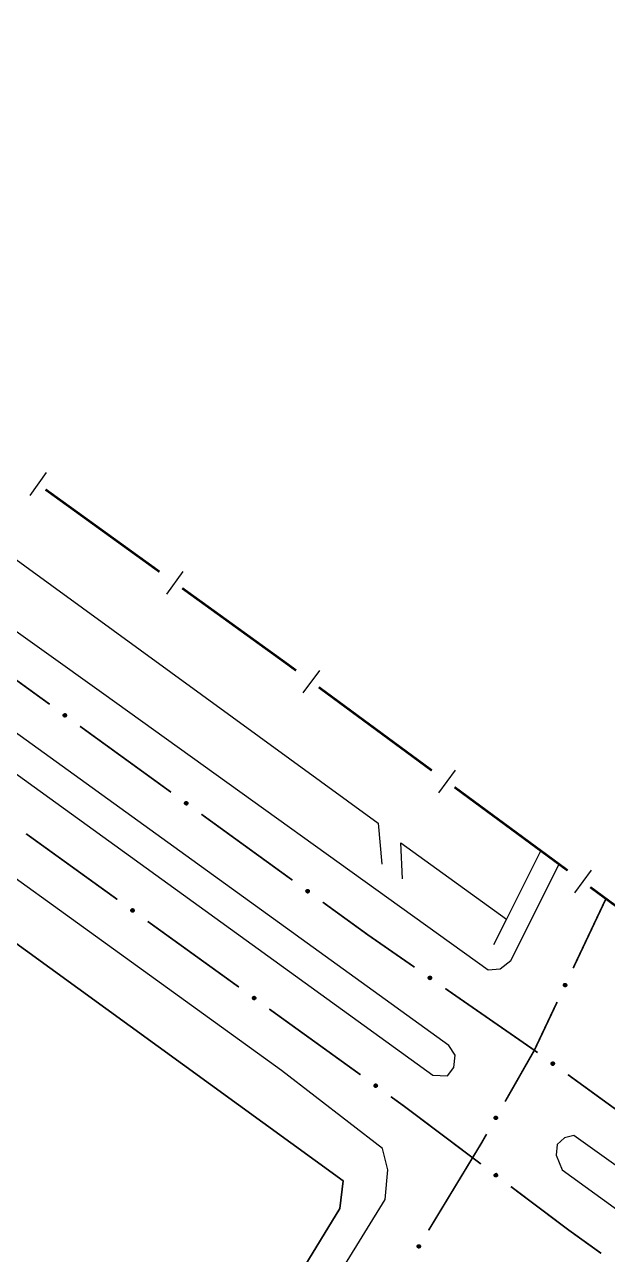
# Model space of a CAD drawing. Extents: x 200123 to 201542, y 4839549 to 4841240.
# Drawn here: x 200866.4 to 200928.6, y 4840543.5 to 4840674.9 of the extents above; entities that cross this region are included whole.
import ezdxf

# ---------------------------------------------------------------- set-up
doc = ezdxf.new("R2010")
doc.units = 0
doc.header["$LTSCALE"] = 1.5
doc.header["$MEASUREMENT"] = 0
for name, color, linetype in [('CD_MALHA_LOTES', 7, 'CONTINUOUS'), ('HD-CANAIS', 7, 'CONTINUOUS'), ('LM-LIM-SETORES-BAIRROS', 250, 'CONTINUOUS'), ('RU-QUADRA', 210, 'CONTINUOUS'), ('SV-EIXO-RUA-PAV', 20, 'CONTINUOUS'), ('SV-PONTE-BUEIRO', 251, 'CONTINUOUS'), ('SV-RUA-PAVIM', 7, 'CONTINUOUS')]:
    doc.layers.add(name, color=color, linetype=linetype)

msp = doc.modelspace()

# ---------------------------------------------------------------- linework, layer by layer
at = {"layer": 'CD_MALHA_LOTES', "linetype": 'Continuous', "flags": 128}
msp.add_lwpolyline([(200857.93, 4840582.23), (200900.44, 4840551.37), (200900.08, 4840548.43), (200858.895, 4840480.98)], dxfattribs=at)
at = {"layer": 'HD-CANAIS', "linetype": 'Continuous'}
for points in [[(200700.49, 4840737.05, 2.26), (200759.93, 4840693.69, 2.26), (200831.59, 4840642.44, 2.26), (200904.17, 4840589.58, 2.26), (200904.57, 4840585.19, 2.26)], [(200906.76, 4840583.62, 2.26), (200906.59, 4840587.48, 2.26), (200917.87, 4840579.33, 2.26)]]:
    msp.add_polyline3d(points, dxfattribs=at)
at = {"layer": 'LM-LIM-SETORES-BAIRROS'}
for points in [[(200868.74487, 4840627.010104), (200866.988299, 4840624.578138)], [(200883.336666, 4840616.470678), (200881.580095, 4840614.038712)], [(200897.922449, 4840605.898905), (200896.142924, 4840603.483684)], [(200912.413772, 4840595.221754), (200910.634247, 4840592.806534)], [(200926.905096, 4840584.544604), (200925.125571, 4840582.129383)]]:
    msp.add_lwpolyline(points, dxfattribs=at)
at = {"layer": 'LM-LIM-SETORES-BAIRROS', "const_width": 0.25}
for points in [[(200880.83707, 4840616.425743), (200868.67724, 4840625.208597)], [(200894.51, 4840606.55), (200883.269036, 4840614.669172)], [(200894.617466, 4840606.47082), (200894.51, 4840606.55)], [(200895.422539, 4840605.877645), (200894.617466, 4840606.47082)], [(200909.913863, 4840595.200494), (200897.83776, 4840604.09812)], [(200924.405186, 4840584.523343), (200912.329083, 4840593.420969)], [(200938.896509, 4840573.846193), (200926.820407, 4840582.743818)]]:
    msp.add_lwpolyline(points, dxfattribs=at)
at = {"layer": 'RU-QUADRA', "linetype": 'Continuous', "flags": 128}
msp.add_lwpolyline([(200812.78, 4840408.41), (200815.31, 4840408.08), (200858.9, 4840480.98), (200900.08, 4840548.43), (200900.44, 4840551.37), (200857.93, 4840582.23), (200840.85, 4840594.63), (200829.9, 4840602.58), (200819.63, 4840610.04), (200743.79, 4840663.57), (200677.61, 4840712.96), (200655.55, 4840658.36), (200641.73, 4840623.22), (200690.03, 4840563.11), (200707.98, 4840540.44), (200727.57, 4840515.69), (200748.69, 4840489.02)], close=True, dxfattribs=at)
at = {"layer": 'SV-EIXO-RUA-PAV', "const_width": 0.18}
for points in [[(200859.407773, 4840609.314331), (200869.12326, 4840602.270943)], [(200872.361756, 4840599.923148), (200882.077243, 4840592.87976)], [(200885.315739, 4840590.531964), (200895.031226, 4840583.488577)], [(200876.338165, 4840581.430146), (200866.605062, 4840588.449171)], [(200898.269722, 4840581.140781), (200903.127466, 4840577.619087)], [(200924.991248, 4840574.095057), (200928.408779, 4840581.328347)], [(200928.408779, 4840581.328347), (200928.494701, 4840581.510205)], [(200889.315634, 4840572.071445), (200879.582532, 4840579.09047)], [(200903.127466, 4840577.619087), (200903.14, 4840577.61)], [(200903.14, 4840577.61), (200908.057924, 4840574.199943)], [(200911.345021, 4840571.920691), (200920.384539, 4840565.652748)], [(200920.85, 4840565.33), (200923.282483, 4840570.478412)], [(200902.293104, 4840562.712743), (200892.560001, 4840569.731769)], [(200920.384539, 4840565.652748), (200920.85, 4840565.33)], [(200920.69868, 4840565.064183), (200920.85, 4840565.33)], [(200920.85, 4840565.33), (200921.200811, 4840565.075182)], [(200917.730368, 4840559.849864), (200920.69868, 4840565.064183)], [(200924.437143, 4840562.724405), (200934.146142, 4840555.672076)], [(200906.97, 4840559.34), (200905.537471, 4840560.373068)], [(200907.156792, 4840559.199347), (200906.97, 4840559.34)], [(200915.145294, 4840553.184046), (200907.156792, 4840559.199347)], [(200915.22, 4840555.44), (200915.751492, 4840556.373652)], [(200914.740364, 4840554.648287), (200915.22, 4840555.44)], [(200909.558855, 4840546.095395), (200914.740364, 4840554.648287)], [(200924.5, 4840546.14), (200918.340694, 4840550.777925)], [(200924.735307, 4840545.970865), (200924.5, 4840546.14)], [(200927.983314, 4840543.636245), (200924.735307, 4840545.970865)]]:
    msp.add_lwpolyline(points, dxfattribs=at)
at = {"layer": 'SV-EIXO-RUA-PAV'}
for points in [[(200870.690793, 4840601.270502), (200870.738977, 4840601.278887), (200870.782104, 4840601.27624), (200870.817438, 4840601.263679), (200870.845768, 4840601.244438), (200870.872533, 4840601.221489), (200870.894414, 4840601.192398), (200870.911547, 4840601.154731), (200870.920297, 4840601.106454), (200870.914682, 4840601.062453), (200870.904221, 4840601.027153), (200870.885858, 4840600.996457), (200870.863129, 4840600.97083), (200870.832159, 4840600.9491), (200870.793817, 4840600.932111), (200870.745061, 4840600.924487), (200870.702798, 4840600.927372), (200870.66894, 4840600.940419), (200870.638198, 4840600.959075), (200870.611153, 4840600.982831), (200870.589839, 4840601.011511), (200870.572802, 4840601.050146), (200870.565915, 4840601.098369), (200870.568312, 4840601.140553), (200870.58088, 4840601.174586), (200870.599928, 4840601.204438), (200870.622619, 4840601.231564), (200870.650946, 4840601.254776), (200870.690793, 4840601.270502)], [(200883.644776, 4840591.879319), (200883.69296, 4840591.887703), (200883.736087, 4840591.885056), (200883.771421, 4840591.872496), (200883.799751, 4840591.853255), (200883.826516, 4840591.830306), (200883.848397, 4840591.801214), (200883.86553, 4840591.763547), (200883.87428, 4840591.715271), (200883.868665, 4840591.67127), (200883.858204, 4840591.63597), (200883.839841, 4840591.605274), (200883.817112, 4840591.579646), (200883.786142, 4840591.557917), (200883.7478, 4840591.540927), (200883.699043, 4840591.533303), (200883.656781, 4840591.536189), (200883.622923, 4840591.549235), (200883.592181, 4840591.567891), (200883.565136, 4840591.591648), (200883.543822, 4840591.620328), (200883.526785, 4840591.658963), (200883.519898, 4840591.707185), (200883.522295, 4840591.74937), (200883.534863, 4840591.783402), (200883.553911, 4840591.813255), (200883.576602, 4840591.84038), (200883.604929, 4840591.863593), (200883.644776, 4840591.879319)], [(200896.598759, 4840582.488136), (200896.646943, 4840582.49652), (200896.69007, 4840582.493873), (200896.725404, 4840582.481312), (200896.753734, 4840582.462071), (200896.780499, 4840582.439122), (200896.80238, 4840582.410031), (200896.819513, 4840582.372364), (200896.828263, 4840582.324087), (200896.822648, 4840582.280087), (200896.812187, 4840582.244786), (200896.793824, 4840582.214091), (200896.771094, 4840582.188463), (200896.740125, 4840582.166734), (200896.701783, 4840582.149744), (200896.653026, 4840582.14212), (200896.610764, 4840582.145005), (200896.576906, 4840582.158052), (200896.546164, 4840582.176708), (200896.519119, 4840582.200464), (200896.497805, 4840582.229145), (200896.480768, 4840582.267779), (200896.473881, 4840582.316002), (200896.476278, 4840582.358186), (200896.488845, 4840582.392219), (200896.507894, 4840582.422071), (200896.530585, 4840582.449197), (200896.558912, 4840582.472409), (200896.598759, 4840582.488136)], [(200878.012498, 4840580.086981), (200877.964335, 4840580.078476), (200877.921202, 4840580.081015), (200877.885836, 4840580.093487), (200877.857458, 4840580.112657), (200877.830635, 4840580.135539), (200877.808682, 4840580.164575), (200877.791455, 4840580.202199), (200877.782584, 4840580.250454), (200877.788089, 4840580.294468), (200877.798461, 4840580.329795), (200877.816747, 4840580.360537), (200877.839412, 4840580.386221), (200877.870327, 4840580.408028), (200877.908626, 4840580.425114), (200877.957364, 4840580.43286), (200877.999633, 4840580.43008), (200878.033524, 4840580.417119), (200878.064313, 4840580.39854), (200878.091417, 4840580.374851), (200878.112803, 4840580.346224), (200878.129936, 4840580.307632), (200878.136944, 4840580.259427), (200878.134653, 4840580.217237), (200878.122171, 4840580.183173), (200878.103197, 4840580.153273), (200878.080574, 4840580.12609), (200878.052305, 4840580.102807), (200878.012498, 4840580.086981)], [(200909.646125, 4840573.23265), (200909.694122, 4840573.242044), (200909.737295, 4840573.240304), (200909.772885, 4840573.228488), (200909.801613, 4840573.209846), (200909.828855, 4840573.187464), (200909.851342, 4840573.158839), (200909.869262, 4840573.121541), (200909.879024, 4840573.073459), (200909.874334, 4840573.029349), (200909.864617, 4840572.993837), (200909.846903, 4840572.962763), (200909.824717, 4840572.936663), (200909.794211, 4840572.914288), (200909.756235, 4840572.896496), (200909.707649, 4840572.88785), (200909.665335, 4840572.889847), (200909.631211, 4840572.90218), (200909.600083, 4840572.920186), (200909.572545, 4840572.943369), (200909.550633, 4840572.971595), (200909.532789, 4840573.009864), (200909.524891, 4840573.057931), (200909.5264, 4840573.100156), (200909.538251, 4840573.134445), (200909.556668, 4840573.164692), (200909.578784, 4840573.192288), (200909.606618, 4840573.21609), (200909.646125, 4840573.23265)], [(200923.975956, 4840572.20385), (200923.95881, 4840572.249654), (200923.95344, 4840572.292527), (200923.959254, 4840572.329574), (200923.972927, 4840572.360972), (200923.990533, 4840572.391518), (200924.015079, 4840572.418399), (200924.04893, 4840572.442199), (200924.094758, 4840572.459721), (200924.139038, 4840572.462335), (200924.175664, 4840572.458579), (200924.209225, 4840572.446206), (200924.238612, 4840572.428605), (200924.265691, 4840572.402186), (200924.289475, 4840572.367645), (200924.305979, 4840572.321137), (200924.310955, 4840572.27907), (200924.304391, 4840572.243384), (200924.291739, 4840572.209723), (200924.273391, 4840572.178753), (200924.249144, 4840572.152505), (200924.214324, 4840572.128621), (200924.168205, 4840572.11294), (200924.126305, 4840572.107498), (200924.090536, 4840572.113559), (200924.057676, 4840572.126761), (200924.026824, 4840572.144048), (200923.998776, 4840572.167597), (200923.975956, 4840572.20385)], [(200890.989968, 4840570.72828), (200890.941804, 4840570.719775), (200890.898671, 4840570.722314), (200890.863306, 4840570.734786), (200890.834928, 4840570.753956), (200890.808105, 4840570.776838), (200890.786151, 4840570.805874), (200890.768924, 4840570.843498), (200890.760053, 4840570.891753), (200890.765558, 4840570.935767), (200890.775931, 4840570.971094), (200890.794216, 4840571.001835), (200890.816882, 4840571.02752), (200890.847797, 4840571.049327), (200890.886096, 4840571.066413), (200890.934833, 4840571.074158), (200890.977103, 4840571.071379), (200891.010993, 4840571.058417), (200891.041782, 4840571.039839), (200891.068887, 4840571.01615), (200891.090272, 4840570.987523), (200891.107406, 4840570.948931), (200891.114413, 4840570.900726), (200891.112123, 4840570.858536), (200891.09964, 4840570.824472), (200891.080667, 4840570.794572), (200891.058044, 4840570.767389), (200891.029774, 4840570.744106), (200890.989968, 4840570.72828)], [(200922.767421, 4840564.073298), (200922.815613, 4840564.081638), (200922.858737, 4840564.078951), (200922.89406, 4840564.066358), (200922.922372, 4840564.047091), (200922.949117, 4840564.024117), (200922.97097, 4840563.995006), (200922.988069, 4840563.957323), (200922.996774, 4840563.909039), (200922.991119, 4840563.865043), (200922.980625, 4840563.829752), (200922.962234, 4840563.799073), (200922.939481, 4840563.773466), (200922.908491, 4840563.751766), (200922.870134, 4840563.734811), (200922.82137, 4840563.727233), (200922.779111, 4840563.730157), (200922.745265, 4840563.743234), (200922.714539, 4840563.761919), (200922.687517, 4840563.7857), (200922.666229, 4840563.8144), (200922.649228, 4840563.85305), (200922.642386, 4840563.901279), (200922.644821, 4840563.943462), (200922.65742, 4840563.977482), (200922.676496, 4840564.007317), (200922.699212, 4840564.034422), (200922.72756, 4840564.057608), (200922.767421, 4840564.073298)], [(200903.967437, 4840561.369579), (200903.919274, 4840561.361074), (200903.876141, 4840561.363613), (200903.840775, 4840561.376085), (200903.812397, 4840561.395255), (200903.785574, 4840561.418137), (200903.763621, 4840561.447173), (200903.746394, 4840561.484797), (200903.737523, 4840561.533052), (200903.743028, 4840561.577066), (200903.7534, 4840561.612393), (200903.771686, 4840561.643134), (200903.794351, 4840561.668819), (200903.825266, 4840561.690626), (200903.863565, 4840561.707712), (200903.912303, 4840561.715457), (200903.954572, 4840561.712678), (200903.988463, 4840561.699716), (200904.019252, 4840561.681138), (200904.046356, 4840561.657449), (200904.067742, 4840561.628822), (200904.084875, 4840561.59023), (200904.091883, 4840561.542025), (200904.089592, 4840561.499835), (200904.07711, 4840561.465771), (200904.058136, 4840561.43587), (200904.035513, 4840561.408688), (200904.007244, 4840561.385405), (200903.967437, 4840561.369579)], [(200916.574183, 4840558.041351), (200916.56057, 4840558.088327), (200916.558476, 4840558.131484), (200916.567091, 4840558.167982), (200916.583112, 4840558.198249), (200916.602991, 4840558.227367), (200916.62951, 4840558.252303), (200916.665073, 4840558.27346), (200916.7121, 4840558.287446), (200916.756452, 4840558.286685), (200916.792685, 4840558.280154), (200916.825208, 4840558.265265), (200916.853172, 4840558.24548), (200916.878163, 4840558.217077), (200916.899251, 4840558.180828), (200916.91217, 4840558.1332), (200916.913933, 4840558.090875), (200916.904674, 4840558.055792), (200916.889498, 4840558.023191), (200916.868847, 4840557.993706), (200916.842675, 4840557.969378), (200916.806139, 4840557.948212), (200916.758961, 4840557.936083), (200916.716768, 4840557.933844), (200916.681564, 4840557.942608), (200916.649804, 4840557.958271), (200916.620356, 4840557.977854), (200916.59418, 4840558.003468), (200916.574183, 4840558.041351)], [(200916.791557, 4840551.80662), (200916.743228, 4840551.79911), (200916.700157, 4840551.802539), (200916.665056, 4840551.815738), (200916.63708, 4840551.835489), (200916.610734, 4840551.85892), (200916.589385, 4840551.888403), (200916.572937, 4840551.926374), (200916.565064, 4840551.974801), (200916.571476, 4840552.018693), (200916.582575, 4840552.053798), (200916.601491, 4840552.084156), (200916.624682, 4840552.109368), (200916.65604, 4840552.130532), (200916.694684, 4840552.146824), (200916.743571, 4840552.153562), (200916.785774, 4840552.149911), (200916.81939, 4840552.136253), (200916.849789, 4840552.117043), (200916.876399, 4840552.0928), (200916.897189, 4840552.063738), (200916.913522, 4840552.024801), (200916.919534, 4840551.976461), (200916.916373, 4840551.934327), (200916.903191, 4840551.900528), (200916.883604, 4840551.871026), (200916.860425, 4840551.844316), (200916.831681, 4840551.821621), (200916.791557, 4840551.80662)], [(200908.353955, 4840544.318966), (200908.341623, 4840544.366294), (200908.340703, 4840544.409492), (200908.350306, 4840544.445743), (200908.367144, 4840544.475563), (200908.387807, 4840544.504131), (200908.414993, 4840544.528337), (200908.451118, 4840544.548519), (200908.498508, 4840544.561222), (200908.542822, 4840544.559257), (200908.578865, 4840544.551744), (200908.610972, 4840544.535976), (200908.638387, 4840544.515439), (200908.662598, 4840544.486367), (200908.682693, 4840544.449558), (200908.694313, 4840544.401596), (200908.694925, 4840544.35924), (200908.684716, 4840544.324421), (200908.66866, 4840544.292244), (200908.647216, 4840544.263332), (200908.620392, 4840544.239724), (200908.583294, 4840544.219558), (200908.535804, 4840544.208716), (200908.493566, 4840544.207624), (200908.458613, 4840544.217341), (200908.42729, 4840544.233862), (200908.398385, 4840544.254237), (200908.372915, 4840544.280553), (200908.353955, 4840544.318966)]]:
    msp.add_lwpolyline(points, close=True, dxfattribs=at)
for points in [[(200870.565915, 4840601.098369), (200870.832159, 4840600.9491)], [(200870.568283, 4840601.117376), (200870.843199, 4840600.961892)], [(200870.568312, 4840601.140553), (200870.863129, 4840600.97083)], [(200870.572802, 4840601.050146), (200870.793817, 4840600.932111)], [(200870.573366, 4840601.073242), (200870.810223, 4840600.941978)], [(200870.576954, 4840601.15491), (200870.871756, 4840600.985009)], [(200870.58088, 4840601.174586), (200870.885858, 4840600.996457)], [(200870.587176, 4840601.029523), (200870.762886, 4840600.932476)], [(200870.589839, 4840601.011511), (200870.745061, 4840600.924487)], [(200870.592254, 4840601.187638), (200870.892082, 4840601.010722)], [(200870.599928, 4840601.204438), (200870.904221, 4840601.027153)], [(200870.604383, 4840600.995139), (200870.718448, 4840600.929299)], [(200870.611153, 4840600.982831), (200870.702798, 4840600.927372)], [(200870.614983, 4840601.216665), (200870.90647, 4840601.049167)], [(200870.622619, 4840601.231564), (200870.914682, 4840601.062453)], [(200870.640529, 4840601.240279), (200870.914037, 4840601.087501)], [(200870.650946, 4840601.254776), (200870.920297, 4840601.106454)], [(200870.670495, 4840601.26069), (200870.911964, 4840601.131138)], [(200870.690793, 4840601.270502), (200870.911547, 4840601.154731)], [(200870.717225, 4840601.274003), (200870.896746, 4840601.177564)], [(200870.738977, 4840601.278887), (200870.894414, 4840601.192398)], [(200870.763568, 4840601.277484), (200870.875727, 4840601.211341)], [(200870.782104, 4840601.27624), (200870.872533, 4840601.221489)], [(200883.519898, 4840591.707185), (200883.786142, 4840591.557917)], [(200883.522266, 4840591.726193), (200883.797182, 4840591.570708)], [(200883.522295, 4840591.74937), (200883.817112, 4840591.579646)], [(200883.526785, 4840591.658963), (200883.7478, 4840591.540927)], [(200883.527348, 4840591.682059), (200883.764206, 4840591.550795)], [(200883.530937, 4840591.763726), (200883.825739, 4840591.593825)], [(200883.534863, 4840591.783402), (200883.839841, 4840591.605274)], [(200883.541159, 4840591.638339), (200883.716868, 4840591.541293)], [(200883.543822, 4840591.620328), (200883.699043, 4840591.533303)], [(200883.546237, 4840591.796454), (200883.846065, 4840591.619538)], [(200883.553911, 4840591.813255), (200883.858204, 4840591.63597)], [(200883.558366, 4840591.603955), (200883.672431, 4840591.538116)], [(200883.565136, 4840591.591648), (200883.656781, 4840591.536189)], [(200883.568966, 4840591.825482), (200883.860453, 4840591.657983)], [(200883.576602, 4840591.84038), (200883.868665, 4840591.67127)], [(200883.594512, 4840591.849096), (200883.86802, 4840591.696318)], [(200883.604929, 4840591.863593), (200883.87428, 4840591.715271)], [(200883.624478, 4840591.869506), (200883.865947, 4840591.739955)], [(200883.644776, 4840591.879319), (200883.86553, 4840591.763547)], [(200883.671208, 4840591.88282), (200883.850729, 4840591.786381)], [(200883.69296, 4840591.887703), (200883.848397, 4840591.801214)], [(200883.717551, 4840591.886301), (200883.82971, 4840591.820157)], [(200883.736087, 4840591.885056), (200883.826516, 4840591.830306)], [(200896.476249, 4840582.335009), (200896.751165, 4840582.179525)], [(200896.476278, 4840582.358186), (200896.771094, 4840582.188463)], [(200896.48492, 4840582.372543), (200896.779721, 4840582.202642)], [(200896.488845, 4840582.392219), (200896.793824, 4840582.214091)], [(200896.50022, 4840582.405271), (200896.800048, 4840582.228355)], [(200896.507894, 4840582.422071), (200896.812187, 4840582.244786)], [(200896.522949, 4840582.434298), (200896.814436, 4840582.2668)], [(200896.530585, 4840582.449197), (200896.822648, 4840582.280087)], [(200896.548495, 4840582.457912), (200896.822003, 4840582.305134)], [(200896.558912, 4840582.472409), (200896.828263, 4840582.324087)], [(200896.578461, 4840582.478323), (200896.81993, 4840582.348771)], [(200896.598759, 4840582.488136), (200896.819513, 4840582.372364)], [(200896.62519, 4840582.491636), (200896.804712, 4840582.395197)], [(200896.646943, 4840582.49652), (200896.80238, 4840582.410031)], [(200896.671534, 4840582.495117), (200896.783693, 4840582.428974)], [(200896.69007, 4840582.493873), (200896.780499, 4840582.439122)], [(200896.473881, 4840582.316002), (200896.740125, 4840582.166734)], [(200896.480768, 4840582.267779), (200896.701783, 4840582.149744)], [(200896.481331, 4840582.290875), (200896.718189, 4840582.159611)], [(200896.495142, 4840582.247156), (200896.670851, 4840582.150109)], [(200896.497805, 4840582.229145), (200896.653026, 4840582.14212)], [(200896.512349, 4840582.212772), (200896.626414, 4840582.146932)], [(200896.519119, 4840582.200464), (200896.610764, 4840582.145005)], [(200878.052305, 4840580.102807), (200877.782584, 4840580.250454)], [(200878.080574, 4840580.12609), (200877.788089, 4840580.294468)], [(200878.062686, 4840580.11733), (200877.788796, 4840580.269422)], [(200878.032772, 4840580.096844), (200877.790978, 4840580.225791)], [(200878.012498, 4840580.086981), (200877.791455, 4840580.202199)], [(200878.088173, 4840580.141008), (200877.796267, 4840580.307776)], [(200878.103197, 4840580.153273), (200877.798461, 4840580.329795)], [(200877.986075, 4840580.083414), (200877.806313, 4840580.179403)], [(200877.964335, 4840580.078476), (200877.808682, 4840580.164575)], [(200878.110829, 4840580.170092), (200877.810559, 4840580.346257)], [(200878.122171, 4840580.183173), (200877.816747, 4840580.360537)], [(200877.939741, 4840580.079817), (200877.827416, 4840580.145679)], [(200877.921202, 4840580.081015), (200877.830635, 4840580.135539)], [(200878.126047, 4840580.202859), (200877.830821, 4840580.37202)], [(200878.134653, 4840580.217237), (200877.839412, 4840580.386221)], [(200878.134624, 4840580.240414), (200877.859319, 4840580.395209)], [(200878.136944, 4840580.259427), (200877.870327, 4840580.408028)], [(200878.129431, 4840580.284535), (200877.892245, 4840580.415205)], [(200878.129936, 4840580.307632), (200877.908626, 4840580.425114)], [(200878.115511, 4840580.328219), (200877.939559, 4840580.424826)], [(200878.112803, 4840580.346224), (200877.957364, 4840580.43286)], [(200878.098218, 4840580.362561), (200877.983988, 4840580.428114)], [(200878.091417, 4840580.374851), (200877.999633, 4840580.43008)], [(200909.549348, 4840573.147733), (200909.852826, 4840572.977155)], [(200909.556668, 4840573.164692), (200909.864617, 4840572.993837)], [(200909.571463, 4840573.177232), (200909.866404, 4840573.015893)], [(200909.578784, 4840573.192288), (200909.874334, 4840573.029349)], [(200909.596507, 4840573.201377), (200909.873164, 4840573.054378)], [(200909.606618, 4840573.21609), (200909.879024, 4840573.073459)], [(200909.626037, 4840573.222413), (200909.870175, 4840573.097962)], [(200909.646125, 4840573.23265), (200909.869262, 4840573.121541)], [(200909.672477, 4840573.236705), (200909.853984, 4840573.144058)], [(200909.694122, 4840573.242044), (200909.851342, 4840573.158839)], [(200909.718737, 4840573.241158), (200909.832261, 4840573.177386)], [(200909.737295, 4840573.240304), (200909.828855, 4840573.187464)], [(200909.524891, 4840573.057931), (200909.794211, 4840572.914288)], [(200909.5264, 4840573.100156), (200909.824717, 4840572.936663)], [(200909.526858, 4840573.076984), (200909.80498, 4840572.927308)], [(200909.532789, 4840573.009864), (200909.756235, 4840572.896496)], [(200909.532867, 4840573.032966), (200909.772429, 4840572.906706)], [(200909.534739, 4840573.114691), (200909.833045, 4840572.95102)], [(200909.538251, 4840573.134445), (200909.846903, 4840572.962763)], [(200909.547592, 4840572.989547), (200909.725302, 4840572.896212)], [(200909.550633, 4840572.971595), (200909.707649, 4840572.88785)], [(200909.565518, 4840572.955531), (200909.680941, 4840572.892103)], [(200909.572545, 4840572.943369), (200909.665335, 4840572.889847)], [(200923.95344, 4840572.292527), (200923.990533, 4840572.391518)], [(200923.955643, 4840572.274081), (200923.999916, 4840572.396533)], [(200923.95881, 4840572.249654), (200924.015079, 4840572.418399)], [(200923.96763, 4840572.229179), (200924.029226, 4840572.423432)], [(200923.975956, 4840572.20385), (200924.04893, 4840572.442199)], [(200923.989351, 4840572.185715), (200924.072039, 4840572.44697)], [(200923.998776, 4840572.167597), (200924.094758, 4840572.459721)], [(200924.014949, 4840572.160039), (200924.114541, 4840572.457072)], [(200924.026824, 4840572.144048), (200924.139038, 4840572.462335)], [(200924.042878, 4840572.139297), (200924.153614, 4840572.456721)], [(200924.057676, 4840572.126761), (200924.175664, 4840572.458579)], [(200924.075606, 4840572.122325), (200924.194056, 4840572.449687)], [(200924.090536, 4840572.113559), (200924.209225, 4840572.446206)], [(200924.110598, 4840572.113338), (200924.223083, 4840572.434463)], [(200924.126305, 4840572.107498), (200924.238612, 4840572.428605)], [(200924.149088, 4840572.111753), (200924.25108, 4840572.410671)], [(200924.168205, 4840572.11294), (200924.265691, 4840572.402186)], [(200924.191522, 4840572.124906), (200924.276745, 4840572.381944)], [(200924.214324, 4840572.128621), (200924.289475, 4840572.367645)], [(200924.231935, 4840572.146559), (200924.294833, 4840572.337178)], [(200924.249144, 4840572.152505), (200924.305979, 4840572.321137)], [(200924.262547, 4840572.169825), (200924.306169, 4840572.294094)], [(200924.273391, 4840572.178753), (200924.310955, 4840572.27907)], [(200891.029774, 4840570.744106), (200890.760053, 4840570.891753)], [(200891.058044, 4840570.767389), (200890.765558, 4840570.935767)], [(200891.040155, 4840570.758629), (200890.766266, 4840570.910721)], [(200891.010241, 4840570.738143), (200890.768448, 4840570.86709)], [(200890.989968, 4840570.72828), (200890.768924, 4840570.843498)], [(200891.065642, 4840570.782307), (200890.773736, 4840570.949075)], [(200891.080667, 4840570.794572), (200890.775931, 4840570.971094)], [(200890.963545, 4840570.724713), (200890.783783, 4840570.820702)], [(200890.941804, 4840570.719775), (200890.786151, 4840570.805874)], [(200891.088299, 4840570.811391), (200890.788028, 4840570.987555)], [(200891.09964, 4840570.824472), (200890.794216, 4840571.001835)], [(200890.91721, 4840570.721116), (200890.804885, 4840570.786978)], [(200890.898671, 4840570.722314), (200890.808105, 4840570.776838)], [(200891.103516, 4840570.844158), (200890.80829, 4840571.013319)], [(200891.112123, 4840570.858536), (200890.816882, 4840571.02752)], [(200891.112094, 4840570.881713), (200890.836789, 4840571.036508)], [(200891.114413, 4840570.900726), (200890.847797, 4840571.049327)], [(200891.1069, 4840570.925834), (200890.869715, 4840571.056504)], [(200891.107406, 4840570.948931), (200890.886096, 4840571.066413)], [(200891.092981, 4840570.969518), (200890.917028, 4840571.066124)], [(200891.090272, 4840570.987523), (200890.934833, 4840571.074158)], [(200891.075688, 4840571.00386), (200890.961458, 4840571.069413)], [(200891.068887, 4840571.01615), (200890.977103, 4840571.071379)], [(200922.653476, 4840563.95781), (200922.948121, 4840563.787638)], [(200922.65742, 4840563.977482), (200922.962234, 4840563.799073)], [(200922.668806, 4840563.990524), (200922.968471, 4840563.813332)], [(200922.676496, 4840564.007317), (200922.980625, 4840563.829752)], [(200922.691562, 4840564.01953), (200922.982895, 4840563.851764)], [(200922.699212, 4840564.034422), (200922.991119, 4840563.865043)], [(200922.71713, 4840564.043121), (200922.990497, 4840563.890091)], [(200922.72756, 4840564.057608), (200922.996774, 4840563.909039)], [(200922.747114, 4840564.063504), (200922.988465, 4840563.93373)], [(200922.767421, 4840564.073298), (200922.988069, 4840563.957323)], [(200922.793856, 4840564.076774), (200922.973289, 4840563.98017)], [(200922.815613, 4840564.081638), (200922.97097, 4840563.995006)], [(200922.840203, 4840564.080212), (200922.952301, 4840564.013966)], [(200922.858737, 4840564.078951), (200922.949117, 4840564.024117)], [(200922.642386, 4840563.901279), (200922.908491, 4840563.751766)], [(200922.64477, 4840563.920285), (200922.919543, 4840563.764547)], [(200922.644821, 4840563.943462), (200922.939481, 4840563.773466)], [(200922.649228, 4840563.85305), (200922.870134, 4840563.734811)], [(200922.649812, 4840563.876146), (200922.886549, 4840563.744664)], [(200922.663582, 4840563.832414), (200922.839203, 4840563.735205)], [(200922.666229, 4840563.8144), (200922.82137, 4840563.727233)], [(200922.680758, 4840563.798014), (200922.794762, 4840563.732069)], [(200922.687517, 4840563.7857), (200922.779111, 4840563.730157)], [(200904.007244, 4840561.385405), (200903.737523, 4840561.533052)], [(200904.035513, 4840561.408688), (200903.743028, 4840561.577066)], [(200904.017625, 4840561.399928), (200903.743735, 4840561.55202)], [(200903.987711, 4840561.379442), (200903.745917, 4840561.508389)], [(200903.967437, 4840561.369579), (200903.746394, 4840561.484797)], [(200904.043112, 4840561.423606), (200903.751206, 4840561.590374)], [(200904.058136, 4840561.43587), (200903.7534, 4840561.612393)], [(200903.941014, 4840561.366012), (200903.761252, 4840561.462001)], [(200903.919274, 4840561.361074), (200903.763621, 4840561.447173)], [(200904.065768, 4840561.45269), (200903.765498, 4840561.628854)], [(200904.07711, 4840561.465771), (200903.771686, 4840561.643134)], [(200903.89468, 4840561.362415), (200903.782355, 4840561.428277)], [(200903.876141, 4840561.363613), (200903.785574, 4840561.418137)], [(200904.080986, 4840561.485457), (200903.78576, 4840561.654618)], [(200904.089592, 4840561.499835), (200903.794351, 4840561.668819)], [(200904.089563, 4840561.523012), (200903.814258, 4840561.677807)], [(200904.091883, 4840561.542025), (200903.825266, 4840561.690626)], [(200904.08437, 4840561.567133), (200903.847184, 4840561.697803)], [(200904.084875, 4840561.59023), (200903.863565, 4840561.707712)], [(200904.07045, 4840561.610817), (200903.894498, 4840561.707423)], [(200904.067742, 4840561.628822), (200903.912303, 4840561.715457)], [(200904.053157, 4840561.645158), (200903.938927, 4840561.710712)], [(200904.046356, 4840561.657449), (200903.954572, 4840561.712678)], [(200916.558476, 4840558.131484), (200916.602991, 4840558.227367)], [(200916.55927, 4840558.112923), (200916.612728, 4840558.231654)], [(200916.56057, 4840558.088327), (200916.62951, 4840558.252303)], [(200916.567808, 4840558.06724), (200916.643999, 4840558.256246)], [(200916.574183, 4840558.041351), (200916.665073, 4840558.27346)], [(200916.58616, 4840558.02225), (200916.688478, 4840558.276459)], [(200916.59418, 4840558.003468), (200916.7121, 4840558.287446)], [(200916.609731, 4840557.994701), (200916.731625, 4840558.2833)], [(200916.620356, 4840557.977854), (200916.756452, 4840558.286685)], [(200916.636001, 4840557.971896), (200916.770558, 4840558.279979)], [(200916.649804, 4840557.958271), (200916.792685, 4840558.280154)], [(200916.667344, 4840557.952483), (200916.810348, 4840558.269889)], [(200916.681564, 4840557.942608), (200916.825208, 4840558.265265)], [(200916.701551, 4840557.940861), (200916.838133, 4840558.252502)], [(200916.716768, 4840557.933844), (200916.853172, 4840558.24548)], [(200916.739809, 4840557.936354), (200916.864239, 4840558.226649)], [(200916.758961, 4840557.936083), (200916.878163, 4840558.217077)], [(200916.78312, 4840557.946241), (200916.887646, 4840558.196054)], [(200916.806139, 4840557.948212), (200916.899251, 4840558.180828)], [(200916.825063, 4840557.964758), (200916.902276, 4840558.150042)], [(200916.842675, 4840557.969378), (200916.91217, 4840558.1332)], [(200916.857356, 4840557.985628), (200916.910303, 4840558.10622)], [(200916.868847, 4840557.993706), (200916.913933, 4840558.090875)], [(200916.919534, 4840551.976461), (200916.65604, 4840552.130532)], [(200916.912541, 4840552.001718), (200916.678102, 4840552.137255)], [(200916.913522, 4840552.024801), (200916.694684, 4840552.146824)], [(200916.899525, 4840552.045681), (200916.725604, 4840552.145897)], [(200916.897189, 4840552.063738), (200916.743571, 4840552.153562)], [(200916.882944, 4840552.080372), (200916.770092, 4840552.148268)], [(200916.876399, 4840552.0928), (200916.785774, 4840552.149911)], [(200916.831681, 4840551.821621), (200916.565064, 4840551.974801)], [(200916.860425, 4840551.844316), (200916.571476, 4840552.018693)], [(200916.84236, 4840551.835927), (200916.571667, 4840551.993638)], [(200916.791557, 4840551.80662), (200916.572937, 4840551.926374)], [(200916.812029, 4840551.816063), (200916.572948, 4840551.949971)], [(200916.86833, 4840551.859074), (200916.579927, 4840552.031829)], [(200916.883604, 4840551.871026), (200916.582575, 4840552.053798)], [(200916.765066, 4840551.803599), (200916.587322, 4840551.903276)], [(200916.743228, 4840551.79911), (200916.589385, 4840551.888403)], [(200916.891582, 4840551.887684), (200916.59501, 4840552.070007)], [(200916.903191, 4840551.900528), (200916.601491, 4840552.084156)], [(200916.718667, 4840551.800959), (200916.607725, 4840551.869124)], [(200916.700157, 4840551.802539), (200916.610734, 4840551.85892)], [(200916.907472, 4840551.92013), (200916.615799, 4840552.095347)], [(200916.916373, 4840551.934327), (200916.624682, 4840552.109368)], [(200916.916822, 4840551.9575), (200916.64477, 4840552.117943)], [(200908.340703, 4840544.409492), (200908.387807, 4840544.504131)], [(200908.340993, 4840544.390917), (200908.397657, 4840544.508151)], [(200908.341623, 4840544.366294), (200908.414993, 4840544.528337)], [(200908.348285, 4840544.345019), (200908.429584, 4840544.531885)], [(200908.353955, 4840544.318966), (200908.451118, 4840544.548519)], [(200908.365408, 4840544.299547), (200908.474596, 4840544.550882)], [(200908.372915, 4840544.280553), (200908.498508, 4840544.561222)], [(200908.388222, 4840544.271368), (200908.517913, 4840544.556547)], [(200908.398385, 4840544.254237), (200908.542822, 4840544.559257)], [(200908.413863, 4840544.247857), (200908.556741, 4840544.552169)], [(200908.42729, 4840544.233862), (200908.578865, 4840544.551744)], [(200908.444667, 4840544.2276), (200908.596242, 4840544.541002)], [(200908.458613, 4840544.217341), (200908.610972, 4840544.535976)], [(200908.478545, 4840544.215052), (200908.623545, 4840544.522866)], [(200908.493566, 4840544.207624), (200908.638387, 4840544.515439)], [(200908.516666, 4840544.209507), (200908.648939, 4840544.496314)], [(200908.535804, 4840544.208716), (200908.662598, 4840544.486367)], [(200908.56023, 4840544.218214), (200908.671505, 4840544.465094)], [(200908.583294, 4840544.219558), (200908.682693, 4840544.449558)], [(200908.602661, 4840544.235584), (200908.68488, 4840544.418701)], [(200908.620392, 4840544.239724), (200908.694313, 4840544.401596)], [(200908.635509, 4840544.255569), (200908.691713, 4840544.374677)], [(200908.647216, 4840544.263332), (200908.694925, 4840544.35924)]]:
    msp.add_lwpolyline(points, dxfattribs=at)
at = {"layer": 'SV-PONTE-BUEIRO', "linetype": 'Continuous'}
msp.add_polyline3d([(200921.526993, 4840586.643985, 3.56), (200917.87, 4840579.33, 3.56), (200916.5, 4840576.6, 3.64)], dxfattribs=at)
at = {"layer": 'SV-RUA-PAVIM', "linetype": 'Continuous'}
msp.add_polyline3d([(200690.34423, 4840750.294916, 2.9), (200685.59, 4840743.59, 2.9), (200685.23, 4840742.03, 2.9), (200686.03, 4840740.33, 2.92), (200739.71, 4840701.17, 2.98), (200808.45, 4840650.92, 3.4), (200874.89, 4840603.4, 3.76), (200915.92, 4840573.92, 3.82), (200917.22, 4840574.02, 3.84), (200918.34, 4840574.92, 3.84), (200923.493841, 4840585.194819, 3.84)], dxfattribs=at)
for points in [[(200682.38, 4840727.04, 2.96), (200798.81, 4840642.81, 3.8), (200846.48, 4840608.64, 3.89), (200910, 4840562.68, 3.79), (200911.57, 4840562.6, 3.79), (200912.27, 4840563.47, 3.79), (200912.4, 4840564.81, 3.79), (200911.71, 4840565.83, 3.79), (200825.96, 4840627.82, 3.6), (200766.26, 4840671.07, 3.13), (200701.74, 4840717.32, 3), (200681.48, 4840732.26, 2.92), (200680.08, 4840731.94, 2.92), (200679.33, 4840731.08, 2.92), (200679.26, 4840729.75, 2.94), (200679.73, 4840728.75, 2.93)], [(200838.08, 4840440.91, 3.79), (200904.93, 4840549.38, 3.5), (200905.23, 4840552.57, 3.5), (200904.63, 4840554.85, 3.5), (200893.86, 4840563.16, 3.43), (200841.72, 4840600.81, 3.43), (200752.45, 4840665.35, 3.06), (200685.92, 4840713.86, 2.77), (200682.71, 4840715.47, 2.77), (200678.69, 4840715.95, 2.77), (200674.28, 4840714.96, 2.77), (200670.63, 4840711.98, 2.91), (200667.48, 4840706.6, 2.97), (200637.53, 4840631, 2.99), (200636.92, 4840628.62, 2.99), (200637.54, 4840625.46, 2.99), (200697.32, 4840549.67, 3.43), (200749.75, 4840483.9, 3.48), (200784.76, 4840440.07, 3.48), (200812.45, 4840405.16, 2.65), (200813.98, 4840403.92, 2.65), (200815.64, 4840404.12, 2.65), (200816.93, 4840404.94, 2.65), (200817.95, 4840406.47, 2.65)], [(201030.24, 4840480.59, 3.17), (201000.84, 4840502.06, 3.25), (200925.08, 4840556.21, 3.69), (200924.06, 4840555.98, 3.69), (200923.29, 4840555.25, 3.69), (200923.18, 4840554.11, 3.82), (200923.81, 4840552.56, 3.82), (201001.95, 4840495.93, 3.65), (201015.67, 4840486.19, 3.63)]]:
    msp.add_polyline3d(points, close=True, dxfattribs=at)

doc.saveas('drawing.dxf')
